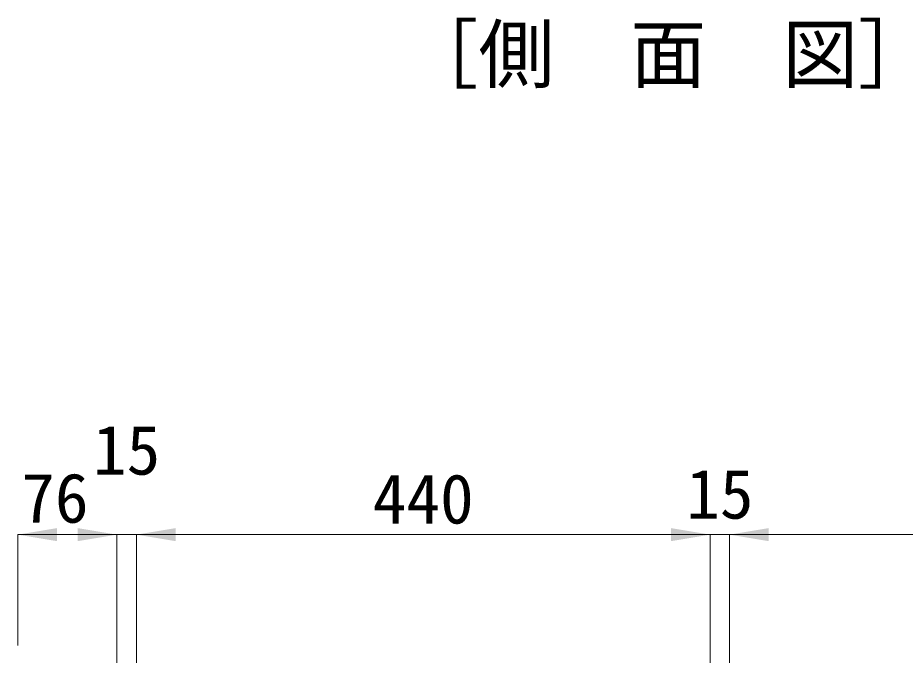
# Model space of a CAD drawing. Units: millimetres at full size. Extents: x -36174 to -11409, y 24892 to 47415.
# Drawn here: x -18099 to -17418, y 28021 to 28510 of the extents above; entities that cross this region are included whole.
import ezdxf
from ezdxf.enums import TextEntityAlignment as Align

# ---------------------------------------------------------------- set-up
doc = ezdxf.new("R2010")
doc.units = ezdxf.units.MM
doc.header["$LTSCALE"] = 30
doc.layers.add('0_2', color=7, linetype='Continuous', lineweight=13)
doc.layers.add('寸法線', color=7, linetype='Continuous', lineweight=9)
doc.styles.add('ＭＳ ゴシック', font='')
doc.styles.get('ＭＳ ゴシック').set_extended_font_data('MS Gothic')

# ---------------------------------------------------------------- blocks, each defined once
blk = doc.blocks.new('filled_arrow')
at = {"color": 0, "linetype": 'Continuous', "lineweight": -2}
blk.add_solid([(7.5, 1.25), (0, 0), (7.5, -1.25)], dxfattribs=at)

msp = doc.modelspace()

# ---------------------------------------------------------------- linework, layer by layer
at = {"layer": '寸法線'}
for p, q in [((-18098.92, 28113.35), (-18022.92, 28113.35)), ((-18098.92, 28028.35), (-18098.92, 28113.35)), ((-18082.92, 28113.35), (-17947.92, 28113.35)), ((-18022.92, 27663.43), (-18022.92, 28113.35)), ((-18022.92, 27668.43), (-18022.92, 28113.35)), ((-18007.92, 28113.35), (-17567.92, 28113.35)), ((-18007.92, 27797.53), (-18007.92, 28113.35)), ((-18007.92, 27802.53), (-18007.92, 28113.35)), ((-17627.92, 28113.35), (-17492.92, 28113.35)), ((-17567.92, 27797.53), (-17567.92, 28113.35)), ((-17567.92, 27797.53), (-17567.92, 28113.35)), ((-17552.92, 27663.43), (-17552.92, 28113.35)), ((-17552.92, 28113.35), (-17100.92, 28113.35)), ((-17552.92, 27663.43), (-17552.92, 28113.35))]:
    msp.add_line(p, q, dxfattribs=at)

# ---------------------------------------------------------------- block references
at = {"layer": '寸法線', "xscale": 4, "yscale": 4}
for p in [(-18098.92, 28113.35), (-18007.92, 28113.35), (-18007.92, 28113.35), (-17552.92, 28113.35), (-17552.92, 28113.35)]:
    msp.add_blockref('filled_arrow', p, dxfattribs=at)
at = {"layer": '寸法線', "xscale": 4, "yscale": 4, "rotation": 180}
for p in [(-18022.92, 28113.35), (-18022.92, 28113.35), (-17567.92, 28113.35), (-17567.92, 28113.35)]:
    msp.add_blockref('filled_arrow', p, dxfattribs=at)

# ---------------------------------------------------------------- texts
at = {"layer": '0_2', "style": 'ＭＳ ゴシック'}
msp.add_text('［側\u3000面\u3000図］', height=42.72, dxfattribs=at).set_placement((-17599.92, 28447.68), align=Align.BOTTOM_CENTER)
at = {"layer": '寸法線', "style": 'ＭＳ ゴシック'}
for s, p in [('15', (-18015.42, 28178.35)), ('15', (-17560.42, 28144.6)), ('76', (-18070.43, 28141.5)), ('440', (-17787.92, 28140.85))]:
    msp.add_text(s, height=37.98, dxfattribs=at).set_placement(p, align=Align.MIDDLE_CENTER)

doc.saveas('drawing.dxf')
